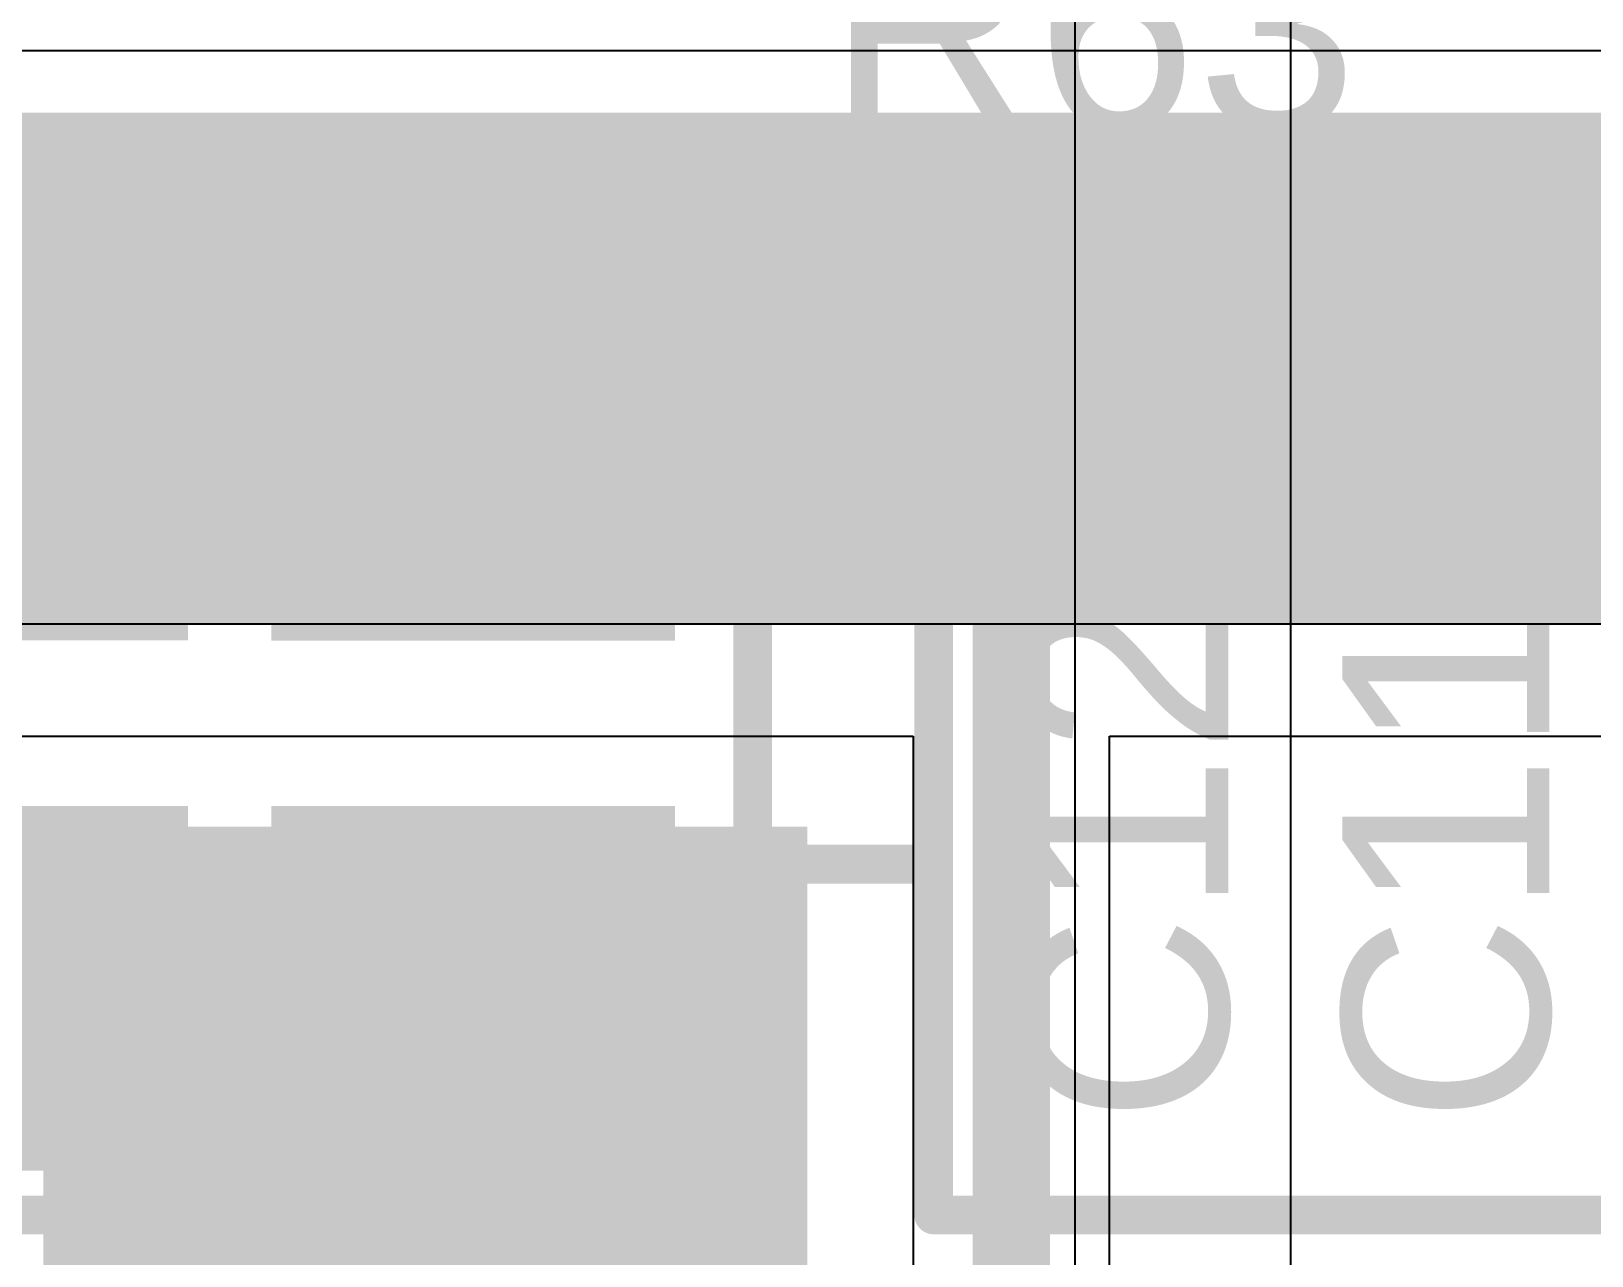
# Model space of a CAD drawing. Header units: inches. Extents: x -4 to 5258, y -4 to 5281.
# Drawn here: x 43.94 to 51.6, y 8.06 to 14.07 of the extents above; entities that cross this region are included whole.
import ezdxf

# ---------------------------------------------------------------- set-up
doc = ezdxf.new("R2010")
doc.units = ezdxf.units.IN
for name, color, linetype in [('Bottom Layer', 5, 'Continuous'), ('Top Layer', 1, 'Continuous'), ('Top Overlay', 2, 'Continuous'), ('Top Paste', 8, 'Continuous'), ('Top Solder', 216, 'Continuous')]:
    doc.layers.add(name, color=color, linetype=linetype)
doc.styles.add('Arial', font='', dxfattribs={"height": 0.2})
doc.styles.get('Arial').set_extended_font_data('Arial')

# ---------------------------------------------------------------- blocks, each defined once
blk = doc.blocks.new('C___1206_300')
at = {"layer": 'Top Layer'}
for points in [[(-2.03199492, 0.8890025399999999), (-0.50799492, 0.8890025399999999), (-0.50799492, -0.88899746), (-2.03199492, -0.88899746)], [(0.50799746, 0.889), (2.03199746, 0.889), (2.03199746, -0.889), (0.50799746, -0.889)]]:
    blk.add_hatch(color=1, dxfattribs=at).paths.add_polyline_path(points)
at = {"layer": 'Top Paste'}
for points in [[(-2.03199492, 0.8890025399999999), (-0.50799492, 0.8890025399999999), (-0.50799492, -0.88899746), (-2.03199492, -0.88899746)], [(0.50799746, 0.889), (2.03199746, 0.889), (2.03199746, -0.889), (0.50799746, -0.889)]]:
    blk.add_hatch(color=8, dxfattribs=at).paths.add_polyline_path(points)
at = {"layer": 'Top Solder'}
for points in [[(-2.13359492, 0.99060254), (-0.40639492, 0.99060254), (-0.40639492, -0.9905974599999998), (-2.13359492, -0.9905974599999998)], [(0.40639746, 0.9905999999999999), (2.13359746, 0.9905999999999999), (2.13359746, -0.9905999999999999), (0.40639746, -0.9905999999999999)]]:
    blk.add_hatch(color=216, dxfattribs=at).paths.add_polyline_path(points)
at = {"layer": 'Top Overlay'}
for points in [[(-2.13359746, 0.99060254, 0.127, 0.127, 0), (-2.13359746, -0.99060254, 0.127, 0.127, 0)], [(-2.13359746, 0.99060254, 0.127, 0.127, 0), (-0.6096050799999999, 0.99060254, 0.127, 0.127, 0)], [(0.6096050799999999, 0.99060254, 0.127, 0.127, 0), (2.13359746, 0.99060254, 0.127, 0.127, 0)], [(2.13359746, 0.99060254, 0.127, 0.127, 0), (2.13359746, -0.99060254, 0.127, 0.127, 0)], [(-2.13359746, -0.99060254, 0.127, 0.127, 0), (-0.6096025399999999, -0.99060254, 0.127, 0.127, 0)], [(0.6096050799999999, -0.99060254, 0.127, 0.127, 0), (2.13359746, -0.99060254, 0.127, 0.127, 0)]]:
    blk.add_lwpolyline(points, format="xyseb", dxfattribs=at)
for points in [[(-2.16534746, 0.99060254, 0.0635, 0.0635, 1), (-2.10184746, 0.99060254, 0.0635, 0.0635, 1)], [(-2.16534746, 0.99060254, 0.0635, 0.0635, 1), (-2.10184746, 0.99060254, 0.0635, 0.0635, 1)], [(-0.64135508, 0.99060254, 0.0635, 0.0635, 1), (-0.57785508, 0.99060254, 0.0635, 0.0635, 1)], [(0.57785508, 0.99060254, 0.0635, 0.0635, 1), (0.64135508, 0.99060254, 0.0635, 0.0635, 1)], [(2.10184746, 0.99060254, 0.0635, 0.0635, 1), (2.16534746, 0.99060254, 0.0635, 0.0635, 1)], [(2.10184746, 0.99060254, 0.0635, 0.0635, 1), (2.16534746, 0.99060254, 0.0635, 0.0635, 1)], [(-2.16534746, -0.99060254, 0.0635, 0.0635, 1), (-2.10184746, -0.99060254, 0.0635, 0.0635, 1)], [(-2.16534746, -0.99060254, 0.0635, 0.0635, 1), (-2.10184746, -0.99060254, 0.0635, 0.0635, 1)], [(-0.64135254, -0.99060254, 0.0635, 0.0635, 1), (-0.57785254, -0.99060254, 0.0635, 0.0635, 1)], [(0.57785508, -0.99060254, 0.0635, 0.0635, 1), (0.64135508, -0.99060254, 0.0635, 0.0635, 1)], [(2.10184746, -0.99060254, 0.0635, 0.0635, 1), (2.16534746, -0.99060254, 0.0635, 0.0635, 1)], [(2.10184746, -0.99060254, 0.0635, 0.0635, 1), (2.16534746, -0.99060254, 0.0635, 0.0635, 1)]]:
    blk.add_lwpolyline(points, format="xyseb", close=True, dxfattribs=at)
blk = doc.blocks.new('C___1206_301')
at = {"layer": 'Top Layer'}
for points in [[(-2.03199746, 0.889), (-0.50799746, 0.889), (-0.50799746, -0.889), (-2.03199746, -0.889)], [(0.50799746, 0.889), (2.03199746, 0.889), (2.03199746, -0.889), (0.50799746, -0.889)]]:
    blk.add_hatch(color=1, dxfattribs=at).paths.add_polyline_path(points)
at = {"layer": 'Top Paste'}
for points in [[(-2.03199746, 0.889), (-0.50799746, 0.889), (-0.50799746, -0.889), (-2.03199746, -0.889)], [(0.50799746, 0.889), (2.03199746, 0.889), (2.03199746, -0.889), (0.50799746, -0.889)]]:
    blk.add_hatch(color=8, dxfattribs=at).paths.add_polyline_path(points)
at = {"layer": 'Top Solder'}
for points in [[(-2.13359746, 0.9905999999999999), (-0.40639746, 0.9905999999999999), (-0.40639746, -0.9905999999999999), (-2.13359746, -0.9905999999999999)], [(0.40639746, 0.9905999999999999), (2.13359746, 0.9905999999999999), (2.13359746, -0.9905999999999999), (0.40639746, -0.9905999999999999)]]:
    blk.add_hatch(color=216, dxfattribs=at).paths.add_polyline_path(points)
at = {"layer": 'Top Overlay'}
for points in [[(-0.6096050799999999, 0.9906050799999999, 0.127, 0.127, 0), (-2.13359746, 0.99060254, 0.127, 0.127, 0)], [(-2.13359746, 0.99060254, 0.127, 0.127, 0), (-2.13359746, -0.99060254, 0.127, 0.127, 0)], [(0.6096025399999999, 0.9906050799999999, 0.127, 0.127, 0), (2.13359746, 0.99060254, 0.127, 0.127, 0)], [(2.13359746, 0.99060254, 0.127, 0.127, 0), (2.13359746, -0.99060254, 0.127, 0.127, 0)], [(-2.13359746, -0.99060254, 0.127, 0.127, 0), (-0.6096, -0.99060254, 0.127, 0.127, 0)], [(2.13359746, -0.99060254, 0.127, 0.127, 0), (0.6096025399999999, -0.9906050799999999, 0.127, 0.127, 0)]]:
    blk.add_lwpolyline(points, format="xyseb", dxfattribs=at)
for points in [[(-2.16534746, 0.99060254, 0.0635, 0.0635, 1), (-2.10184746, 0.99060254, 0.0635, 0.0635, 1)], [(-2.16534746, 0.99060254, 0.0635, 0.0635, 1), (-2.10184746, 0.99060254, 0.0635, 0.0635, 1)], [(-0.64135508, 0.9906050799999999, 0.0635, 0.0635, 1), (-0.57785508, 0.9906050799999999, 0.0635, 0.0635, 1)], [(0.57785254, 0.9906050799999999, 0.0635, 0.0635, 1), (0.64135254, 0.9906050799999999, 0.0635, 0.0635, 1)], [(2.10184746, 0.99060254, 0.0635, 0.0635, 1), (2.16534746, 0.99060254, 0.0635, 0.0635, 1)], [(2.10184746, 0.99060254, 0.0635, 0.0635, 1), (2.16534746, 0.99060254, 0.0635, 0.0635, 1)], [(-2.16534746, -0.99060254, 0.0635, 0.0635, 1), (-2.10184746, -0.99060254, 0.0635, 0.0635, 1)], [(-2.16534746, -0.99060254, 0.0635, 0.0635, 1), (-2.10184746, -0.99060254, 0.0635, 0.0635, 1)], [(-0.64135, -0.99060254, 0.0635, 0.0635, 1), (-0.57785, -0.99060254, 0.0635, 0.0635, 1)], [(0.57785254, -0.9906050799999999, 0.0635, 0.0635, 1), (0.64135254, -0.9906050799999999, 0.0635, 0.0635, 1)], [(2.10184746, -0.99060254, 0.0635, 0.0635, 1), (2.16534746, -0.99060254, 0.0635, 0.0635, 1)], [(2.10184746, -0.99060254, 0.0635, 0.0635, 1), (2.16534746, -0.99060254, 0.0635, 0.0635, 1)]]:
    blk.add_lwpolyline(points, format="xyseb", close=True, dxfattribs=at)

msp = doc.modelspace()

# ---------------------------------------------------------------- hatches: boundary and pattern name
at = {"layer": 'Top Layer'}
for points in [[(39.3613513, 11.15586542), (56.45642505999999, 11.15586542), (56.45642505999999, 13.66727518), (39.3613513, 13.66727518)], [(43.9996199, 5.78717156), (47.74942698, 5.78717156), (47.74942698, 10.16244348), (43.9996199, 10.16244348)]]:
    msp.add_hatch(color=1, dxfattribs=at).paths.add_polyline_path(points)

# ---------------------------------------------------------------- linework, layer by layer
at = {"layer": 'Bottom Layer'}
for p, q in [((49.0631353, 19.45767254), (49.0631226, -3.420303039999999)), ((50.12257438, -3.4203005), (50.12257438, 18.82328976))]:
    msp.add_line(p, q, dxfattribs=at)
at = {"layer": 'Top Layer'}
for p, q in [((39.3613513, 13.97167132), (56.15642566, 13.97167132)), ((56.15642566, 11.15586542), (39.98797438, 11.15586542)), ((40.5378285, 10.6060113), (48.26985012, 10.6060113)), ((48.26985012, 10.6060113), (48.26985012, 5.8966735)), ((49.23209864, 5.697385099999999), (49.23209864, 10.6060113)), ((49.23209864, 10.6060113), (52.11716018, 10.6060113))]:
    msp.add_line(p, q, dxfattribs=at)
for points in [[(48.75097438, 5.697385099999999, 0.3809999999999999, 0.3809999999999999, 0), (48.75097438, 11.72379418, 0.3809999999999999, 0.3809999999999999, 0)], [(41.3060388, 9.39967894, 0.3809999999999999, 0.3809999999999999, 0), (46.1093693, 9.39967894, 0.3809999999999999, 0.3809999999999999, 0)], [(46.1093693, 9.39967894, 0.3809999999999999, 0.3809999999999999, 0), (46.10937438, 9.39967386, 0.3809999999999999, 0.3809999999999999, 0)], [(46.10937438, 9.39967386, 0.3809999999999999, 0.3809999999999999, 0), (46.21476152, 9.39967386, 0.3809999999999999, 0.3809999999999999, 0)], [(46.21476152, 9.39967386, 0.3809999999999999, 0.3809999999999999, 0), (46.78626152, 8.82817386, 0.3809999999999999, 0.3809999999999999, 0)], [(46.78626152, 7.3528428, 0.3809999999999999, 0.3809999999999999, 0), (46.78626152, 8.82817386, 0.3809999999999999, 0.3809999999999999, 0)]]:
    msp.add_lwpolyline(points, format="xyseb", dxfattribs=at)
for points in [[(48.65572438, 11.72379418, 0.1905, 0.1905, 1), (48.84622438, 11.72379418, 0.1905, 0.1905, 1)], [(46.0141193, 9.39967894, 0.1905, 0.1905, 1), (46.2046193, 9.39967894, 0.1905, 0.1905, 1)], [(46.0141193, 9.39967894, 0.1905, 0.1905, 1), (46.2046193, 9.39967894, 0.1905, 0.1905, 1)], [(46.01412438, 9.39967386, 0.1905, 0.1905, 1), (46.20462438, 9.39967386, 0.1905, 0.1905, 1)], [(46.01412438, 9.39967386, 0.1905, 0.1905, 1), (46.20462438, 9.39967386, 0.1905, 0.1905, 1)], [(46.11951152, 9.39967386, 0.1905, 0.1905, 1), (46.31001152, 9.39967386, 0.1905, 0.1905, 1)], [(46.11951152, 9.39967386, 0.1905, 0.1905, 1), (46.31001152, 9.39967386, 0.1905, 0.1905, 1)], [(46.69101152, 8.82817386, 0.1905, 0.1905, 1), (46.88151152, 8.82817386, 0.1905, 0.1905, 1)], [(46.69101152, 8.82817386, 0.1905, 0.1905, 1), (46.88151152, 8.82817386, 0.1905, 0.1905, 1)]]:
    msp.add_lwpolyline(points, format="xyseb", close=True, dxfattribs=at)
at = {"layer": 'Top Overlay'}
for points in [[(39.98797438, 13.08267132, 0.1905, 0.1905, 0), (47.48097438, 13.08267132, 0.1905, 0.1905, 0)], [(47.48097438, 8.25667132, 0.1905, 0.1905, 0), (47.48097438, 13.08267132, 0.1905, 0.1905, 0)], [(48.36997438, 11.68567132, 0.1905, 0.1905, 0), (53.42316468, 11.68567132, 0.1905, 0.1905, 0)], [(48.36997438, 8.25667132, 0.1905, 0.1905, 0), (48.36997438, 11.68567132, 0.1905, 0.1905, 0)], [(47.48097438, 9.97809536, 0.1905, 0.1905, 0), (48.36997438, 9.97809536, 0.1905, 0.1905, 0)], [(39.98797438, 8.25667132, 0.1905, 0.1905, 0), (47.48097438, 8.25667132, 0.1905, 0.1905, 0)], [(48.36997438, 8.25667132, 0.1905, 0.1905, 0), (53.42316468, 8.25667132, 0.1905, 0.1905, 0)]]:
    msp.add_lwpolyline(points, format="xyseb", dxfattribs=at)
for points in [[(47.43334938, 13.08267132, 0.09524999999999999, 0.09524999999999999, 1), (47.52859938, 13.08267132, 0.09524999999999999, 0.09524999999999999, 1)], [(47.43334938, 13.08267132, 0.09524999999999999, 0.09524999999999999, 1), (47.52859938, 13.08267132, 0.09524999999999999, 0.09524999999999999, 1)], [(48.32234938, 11.68567132, 0.09524999999999999, 0.09524999999999999, 1), (48.41759938, 11.68567132, 0.09524999999999999, 0.09524999999999999, 1)], [(48.32234938, 11.68567132, 0.09524999999999999, 0.09524999999999999, 1), (48.41759938, 11.68567132, 0.09524999999999999, 0.09524999999999999, 1)], [(47.43334938, 9.97809536, 0.09524999999999999, 0.09524999999999999, 1), (47.52859938, 9.97809536, 0.09524999999999999, 0.09524999999999999, 1)], [(48.32234938, 9.97809536, 0.09524999999999999, 0.09524999999999999, 1), (48.41759938, 9.97809536, 0.09524999999999999, 0.09524999999999999, 1)], [(47.43334938, 8.25667132, 0.09524999999999999, 0.09524999999999999, 1), (47.52859938, 8.25667132, 0.09524999999999999, 0.09524999999999999, 1)], [(47.43334938, 8.25667132, 0.09524999999999999, 0.09524999999999999, 1), (47.52859938, 8.25667132, 0.09524999999999999, 0.09524999999999999, 1)], [(48.32234938, 8.25667132, 0.09524999999999999, 0.09524999999999999, 1), (48.41759938, 8.25667132, 0.09524999999999999, 0.09524999999999999, 1)], [(48.32234938, 8.25667132, 0.09524999999999999, 0.09524999999999999, 1), (48.41759938, 8.25667132, 0.09524999999999999, 0.09524999999999999, 1)]]:
    msp.add_lwpolyline(points, format="xyseb", close=True, dxfattribs=at)

# ---------------------------------------------------------------- block references
at = {"rotation": 90}
for name, p in [('C___1206_300', (43.71827425999999, 10.6704384)), ('C___1206_301', (46.10937438, 10.66967132))]:
    msp.add_blockref(name, p, dxfattribs=at)

# ---------------------------------------------------------------- texts
at = {"layer": 'Top Overlay', "style": 'Arial'}
msp.add_text('R63', height=1.016, dxfattribs=at).set_placement((47.84675215999999, 13.58345772))
for s, p in [('C12', (49.81571951999999, 8.70454952)), ('C11', (51.39234832, 8.70454952))]:
    msp.add_text(s, height=1.016, rotation=90, dxfattribs=at).set_placement(p)

doc.saveas('drawing.dxf')
